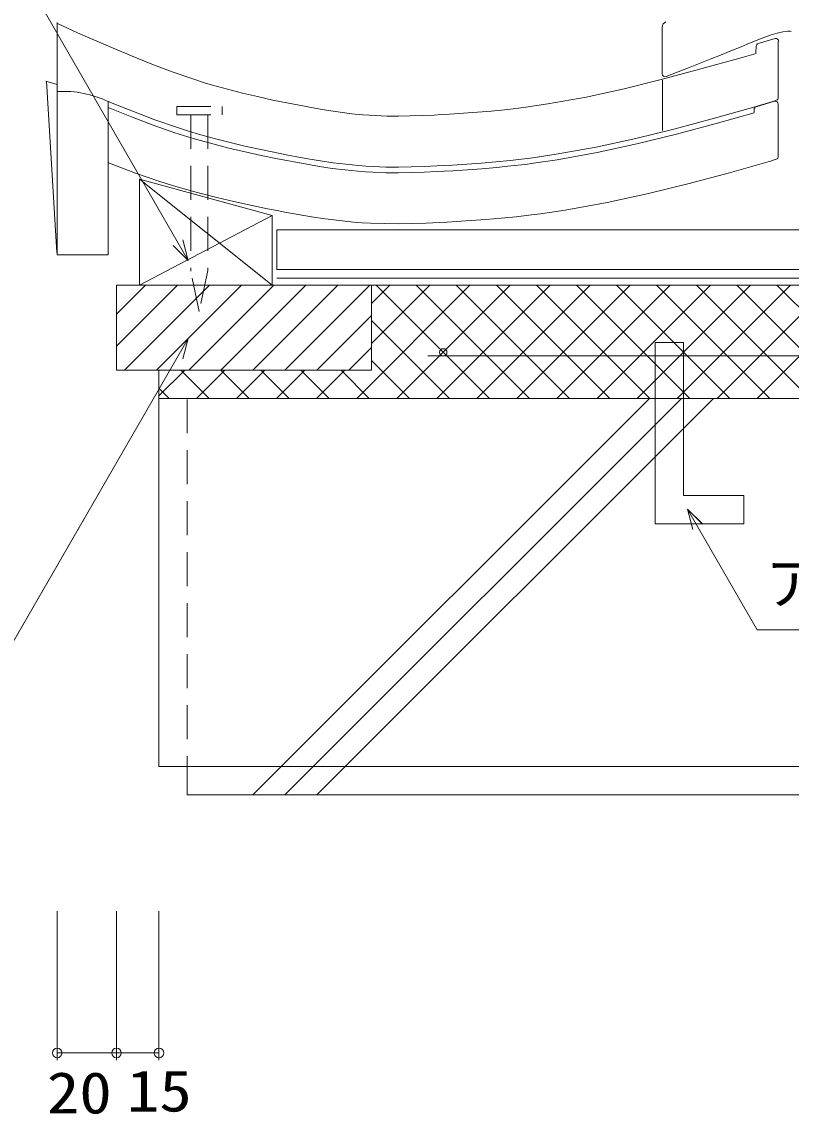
# Model space of a CAD drawing. Units: millimetres, scale not verified. Extents: x -680 to 680, y -301 to 318.
# Drawn here: x -355.7 to -84.1, y -266.8 to 118.9 of the extents above; entities that cross this region are included whole.
import ezdxf
from ezdxf.enums import TextEntityAlignment as Align

# ---------------------------------------------------------------- set-up
doc = ezdxf.new("R2010")
doc.units = ezdxf.units.MM
doc.header["$LTSCALE"] = 10
doc.linetypes.add('DASHED1', pattern=[1.8, 1.2, -0.6])
doc.linetypes.add('DASHED3', pattern=[4, 3, -1])
for name, color, linetype, lineweight in [('0-0_LAYER001', 4, 'Continuous', 18), ('0-1_LAYER004', 7, 'Continuous', 18), ('0-2_LAYER005', 7, 'Continuous', 18), ('0-3_LAYER006', 1, 'Continuous', 18)]:
    doc.layers.add(name, color=color, linetype=linetype, lineweight=lineweight)
doc.styles.add('ＭＳ ゴシック', font='')
doc.styles.get('ＭＳ ゴシック').set_extended_font_data('MS Gothic')

msp = doc.modelspace()

# ---------------------------------------------------------------- linework, layer by layer
at = {"layer": '0-0_LAYER001'}
for p, q in [((-336.03, 115.07), (-343.38, 118.49)), ((-129.58, 117.07), (-129.58, 100.54)), ((-89.76, 112.99), (-95.72, 111.25)), ((-88.64, 92.18), (-88.64, 111.94)), ((-96.43, 110.32), (-96.52, 107.98)), ((-128.28, 99.59), (-121.89, 102.12)), ((-343.21, 96.76), (-347.19, 97.98)), ((-346.96, 98.03), (-343.33, 37.54)), ((-129.51, 98.32), (-129.51, 80.56)), ((-325.21, 90.77), (-325.21, 36.65)), ((-325.09, 90.78), (-323.86, 90.26)), ((-323.86, 90.26), (-316.31, 87.22)), ((-111.16, 84.94), (-97.29, 88.85)), ((-97.29, 88.85), (-90.54, 90.78)), ((-89.93, 90.87), (-96.46, 88.95)), ((-89.31, 91.23), (-90.53, 90.8)), ((-88.64, 71.35), (-88.64, 89.91)), ((-316.31, 87.22), (-308.71, 84.35)), ((-125.05, 81.2), (-111.16, 84.94)), ((-97.17, 88.02), (-97.21, 86.89)), ((-308.71, 84.35), (-301.04, 81.68)), ((-301.04, 81.68), (-296.56, 80.25)), ((-138.98, 77.76), (-125.05, 81.2)), ((-296.56, 80.25), (-293.33, 79.29)), ((-293.33, 79.29), (-287.75, 77.73)), ((-287.75, 77.73), (-282.12, 76.29)), ((-152.99, 74.7), (-138.98, 77.76)), ((-282.12, 76.29), (-276.47, 74.96)), ((-276.47, 74.96), (-270.78, 73.72)), ((-270.78, 73.72), (-265.08, 72.55)), ((-167.07, 72.16), (-152.99, 74.7)), ((-265.08, 72.55), (-261.77, 71.9)), ((-261.77, 71.9), (-259.19, 71.41)), ((-259.19, 71.41), (-254.74, 70.6)), ((-254.74, 70.6), (-250.28, 69.85)), ((-250.28, 69.85), (-245.82, 69.19)), ((-193.44, 69.07), (-188.36, 69.51)), ((-188.36, 69.51), (-183.28, 70.01)), ((-183.28, 70.01), (-178.22, 70.59)), ((-178.22, 70.59), (-175.29, 70.96)), ((-175.29, 70.96), (-167.07, 72.16)), ((-89.34, 70.39), (-91.15, 69.82)), ((-245.82, 69.19), (-241.34, 68.62)), ((-241.34, 68.62), (-236.86, 68.17)), ((-236.86, 68.17), (-234.26, 67.97)), ((-234.26, 67.97), (-231.66, 67.82)), ((-231.66, 67.82), (-227.18, 67.67)), ((-227.18, 67.67), (-222.69, 67.64)), ((-222.69, 67.64), (-218.2, 67.7)), ((-218.2, 67.7), (-213.7, 67.85)), ((-213.7, 67.85), (-209.21, 68.05)), ((-209.21, 68.05), (-206.6, 68.19)), ((-206.6, 68.19), (-203.64, 68.36)), ((-203.64, 68.36), (-198.54, 68.69)), ((-198.54, 68.69), (-193.44, 69.07))]:
    msp.add_line(p, q, dxfattribs=at)
at = {"layer": '0-0_LAYER001', "color": 2, "linetype": 'DASHED1'}
for p, q in [((-296.03, 86.08), (-296.03, 30.93)), ((-290.03, 86.08), (-290.03, 31.18)), ((-293.08, 16.67), (-296.03, 30.93)), ((-290.03, 31.18), (-293.08, 16.67)), ((-297.28, -14.37), (-297.28, -144.02))]:
    msp.add_line(p, q, dxfattribs=at)
at = {"layer": '0-0_LAYER001', "color": 2}
for p, q in [((-267.28, 50.51), (-314.14, 63.4)), ((-314.14, 63.4), (-314.14, 25.98)), ((-314.14, 63.4), (-267.28, 25.98)), ((-267.28, 50.51), (-314.14, 25.98)), ((-343.21, -247.66), (-343.21, -195.16)), ((-322.28, -247.66), (-322.28, -195.16)), ((-307.28, -247.66), (-307.28, -195.16)), ((-343.21, -245.16), (-322.28, -245.16)), ((-322.28, -245.16), (-307.28, -245.16))]:
    msp.add_line(p, q, dxfattribs=at)
at = {"layer": '0-0_LAYER001'}
for points in [[(-343.21, 118.64), (-343.21, 36.65), (-325.21, 36.65)], [(-336, 115.03), (-331.69, 113.16), (-324.31, 109.97), (-317.01, 106.9), (-309.76, 103.99), (-302.57, 101.27), (-295.35, 98.76), (-291.24, 97.45), (-288.33, 96.58), (-283.1, 95.12), (-277.83, 93.77), (-272.48, 92.51), (-267.06, 91.33), (-261.55, 90.2), (-258.36, 89.58), (-255.89, 89.11), (-251.64, 88.33), (-247.46, 87.63), (-243.35, 87.02), (-239.31, 86.5), (-235.28, 86.1), (-233.06, 85.93), (-230.84, 85.8), (-226.81, 85.67), (-222.76, 85.64), (-218.62, 85.7), (-214.4, 85.84), (-210.1, 86.03), (-207.6, 86.17), (-204.74, 86.33), (-199.79, 86.65), (-194.88, 87.01), (-190.02, 87.43), (-185.19, 87.91), (-180.37, 88.46), (-177.72, 88.8), (-169.97, 89.93), (-156.5, 92.36), (-143.06, 95.29), (-129.55, 98.63)], [(-121.85, 102.14), (-119.8, 102.94), (-116.25, 104.34), (-112.68, 105.75), (-109.08, 107.19), (-105.44, 108.65), (-101.79, 110.14), (-99.64, 111.02), (-97.63, 111.86), (-94.38, 113.18), (-91.5, 114.24), (-89.04, 114.99), (-87.05, 115.43), (-85.28, 115.62), (-84.6, 115.62), (-84.67, 115.62), (-84.06, 115.56)], [(-129.55, 98.63), (-115.94, 102.29), (-102.22, 106.16), (-96.46, 107.81)], [(-97.2, 86.79), (-110.63, 83.01), (-124.55, 79.27), (-138.53, 75.81), (-152.6, 72.74), (-166.75, 70.19), (-175.02, 68.98), (-177.98, 68.61), (-183.07, 68.03), (-188.17, 67.52), (-193.28, 67.08), (-198.4, 66.7), (-203.52, 66.37), (-206.49, 66.2), (-209.11, 66.06), (-213.62, 65.85), (-218.15, 65.7), (-222.68, 65.64), (-227.22, 65.67), (-231.75, 65.82), (-234.39, 65.97), (-237.04, 66.18), (-241.57, 66.63), (-246.09, 67.2), (-250.6, 67.88), (-255.09, 68.63), (-259.56, 69.45), (-262.15, 69.94), (-265.47, 70.59), (-271.2, 71.76), (-276.91, 73.01), (-282.6, 74.35), (-288.26, 75.8), (-293.89, 77.37), (-297.15, 78.34), (-301.67, 79.79), (-309.39, 82.47), (-317.04, 85.36), (-324.62, 88.41), (-324.99, 88.57)], [(-91.21, 69.78), (-91.82, 69.61), (-105.85, 65.65), (-120.05, 61.84), (-134.45, 58.27), (-149.08, 55.09), (-163.85, 52.42), (-172.58, 51.15), (-175.82, 50.74), (-181.16, 50.13), (-186.51, 49.59), (-191.84, 49.14), (-197.15, 48.74), (-202.42, 48.4), (-205.49, 48.22), (-208.22, 48.08), (-212.92, 47.86), (-217.73, 47.71), (-222.62, 47.64), (-227.59, 47.67), (-232.57, 47.84), (-235.59, 48.01), (-238.62, 48.24), (-243.6, 48.74), (-248.56, 49.37), (-253.42, 50.1), (-258.19, 50.9), (-262.85, 51.75), (-265.56, 52.27), (-269.01, 52.94), (-274.92, 54.15), (-280.89, 55.46), (-286.89, 56.87), (-292.91, 58.41), (-298.89, 60.07), (-302.46, 61.14), (-307.36, 62.71), (-315.53, 65.54), (-323.58, 68.59), (-325, 69.16)]]:
    msp.add_lwpolyline(points, dxfattribs=at)
at = {"layer": '0-0_LAYER001', "color": 2, "linetype": 'DASHED1'}
for points in [[(-301.03, 89.08), (-285.03, 89.08), (-285.03, 86.08)], [(-301.03, 89.08), (-301.03, 86.08), (-285.03, 86.08)]]:
    msp.add_lwpolyline(points, dxfattribs=at)
at = {"layer": '0-0_LAYER001', "color": 2}
for centre in [(-343.21, -245.16), (-322.28, -245.16), (-322.28, -245.16), (-307.28, -245.16)]:
    msp.add_circle(centre, 1.7, dxfattribs=at)
at = {"layer": '0-0_LAYER001'}
for centre, radius, start, end in [((-127.58, 117.07), 2, 111.749, 180), ((-89.48, 112.03), 1, 358, 106.2995), ((-95.44, 110.29), 1, 106.2995, 178), ((-128.64, 100.52), 1, 179.5, 291.5317), ((-341.15, 57.44), 36.95, 64.4392, 92.8979), ((-96.18, 87.99), 1, 106.3578, 178), ((-89.64, 89.91), 1, 0, 106.3578), ((-89.64, 92.18), 1, 289.2796, 0), ((-89.64, 71.35), 1, 287.6538, 0)]:
    msp.add_arc(centre, radius, start, end, dxfattribs=at)
at = {"layer": '0-1_LAYER004'}
for p, q in [((-314.14, 63.4), (-314.14, 25.98)), ((-265.62, 45.46), (-265.62, 31.46)), ((-265.62, 45.46), (679.74, 45.46)), ((-296.95, 34.7), (-302.25, 40)), ((679.74, 31.46), (-265.62, 31.46)), ((-265.62, 28.46), (679.74, 28.46)), ((679.33, 25.98), (-232.85, 25.98)), ((-296.95, 7.14), (-433.74, -229.78)), ((-296.95, 7.14), (-302.25, 1.83)), ((-296.95, 7.14), (-298.89, -0.11)), ((-307.28, -144.02), (-307.28, -4.02)), ((-307.28, -14.02), (679.74, -14.02)), ((-274.14, -154.02), (-134.14, -14.02)), ((-122.83, -14.02), (-262.83, -154.02)), ((-251.51, -154.02), (-111.51, -14.02)), ((-120.7, -53.1), (-118.76, -60.35)), ((-120.7, -53.1), (-115.45, -58.36)), ((-120.7, -53.1), (-96.07, -95.76)), ((-96.07, -95.76), (-20.43, -95.76)), ((-297.28, -144.02), (-307.28, -144.02)), ((679.74, -144.02), (-297.28, -144.02)), ((-343.21, -246.86), (-343.21, -195.16)), ((-322.28, -195.16), (-322.28, -246.86)), ((-307.28, -195.16), (-307.28, -245.16))]:
    msp.add_line(p, q, dxfattribs=at)
at = {"layer": '0-1_LAYER004', "color": 2}
for p, q in [((-267.28, 50.51), (-267.28, 25.98)), ((-265.62, 45.46), (-265.62, 31.46)), ((-265.62, 31.46), (679.74, 31.46)), ((-322.28, 4.43), (-300.73, 25.98)), ((-322.28, 15.75), (-312.05, 25.98)), ((-319.42, -4.02), (-289.42, 25.98)), ((-308.11, -4.02), (-278.11, 25.98)), ((-296.79, -4.02), (-266.79, 25.98)), ((-285.48, -4.02), (-255.48, 25.98)), ((-274.17, -4.02), (-244.17, 25.98)), ((-262.85, -4.02), (-232.85, 25.98)), ((-232.28, 25.98), (679.74, 25.98)), ((-251.54, -4.02), (-232.28, 15.24)), ((-240.22, -4.02), (-232.28, 3.92)), ((-307.28, -4.02), (-307.28, -144.02)), ((-134.14, -14.02), (-274.14, -154.02)), ((-122.83, -14.02), (-262.83, -154.02)), ((-111.51, -14.02), (-251.51, -154.02))]:
    msp.add_line(p, q, dxfattribs=at)
at = {"layer": '0-1_LAYER004', "color": 2, "linetype": 'DASHED3'}
msp.add_line((-265.62, 28.46), (679.74, 28.46), dxfattribs=at)
at = {"layer": '0-1_LAYER004', "color": 3}
for p, q in [((-322.28, 25.98), (-322.28, -4.02)), ((-232.28, 25.98), (-322.28, 25.98)), ((-232.28, 25.98), (-232.28, -4.02)), ((-212.38, 0.98), (679.74, 0.98)), ((-232.28, -4.02), (-322.28, -4.02))]:
    msp.add_line(p, q, dxfattribs=at)
at = {"layer": '0-1_LAYER004', "color": 2, "linetype": 'DASHED1'}
for p, q in [((-122.13, 5.66), (-132.13, 5.66)), ((-132.13, 5.66), (-132.13, -58.36)), ((-122.13, 5.66), (-122.13, -48.36)), ((-122.13, -48.36), (-100.76, -48.36)), ((-100.76, -48.36), (-100.76, -58.36)), ((-132.13, -58.36), (-100.76, -58.36)), ((-297.28, -144.02), (679.74, -144.02))]:
    msp.add_line(p, q, dxfattribs=at)
at = {"layer": '0-1_LAYER004'}
for points in [[(-385.58, 188.21), (-296.95, 34.7), (-298.89, 41.94)], [(-267.28, 25.98), (-314.14, 63.4), (-267.28, 50.51), (-314.14, 25.98)], [(-267.28, 50.51), (-267.28, 25.98), (-267.28, 50.51)], [(-297.28, -144.02), (-297.28, -154.02), (679.74, -154.02)], [(-343.21, -245.16), (-307.28, -245.16), (-307.28, -246.86)]]:
    msp.add_lwpolyline(points, dxfattribs=at)
msp.add_lwpolyline([(-132.13, 5.66), (-122.13, 5.66), (-122.13, -48.36), (-100.76, -48.36), (-100.76, -58.36), (-132.13, -58.36)], close=True, dxfattribs=at)
at = {"layer": '0-1_LAYER004', "color": 2}
for points in [[(-118.76, -60.35), (-120.7, -53.1), (-115.4, -58.4)], [(-120.7, -53.1), (-96.07, -95.76), (-36.07, -95.76)], [(-307.28, -144.02), (-297.28, -144.02), (-297.28, -154.02), (679.74, -154.02)]]:
    msp.add_lwpolyline(points, dxfattribs=at)
at = {"layer": '0-1_LAYER004', "color": 3}
msp.add_circle((-206.9, 2.21), 1.3, dxfattribs=at)
at = {"layer": '0-2_LAYER005', "color": 2}
for points in [[(-296.95, 34.7), (-385.58, 188.21), (-637.67, 188.21)], [(-298.89, 41.94), (-296.95, 34.7), (-302.25, 40)], [(-296.95, 7.14), (-433.74, -229.78), (-679.74, -229.78)], [(-302.25, 1.83), (-296.95, 7.14), (-298.89, -0.11)]]:
    msp.add_lwpolyline(points, dxfattribs=at)
at = {"layer": '0-3_LAYER006', "color": 2}
for p, q in [((-265.62, 45.46), (679.74, 45.46)), ((-307.28, -14.02), (679.74, -14.02))]:
    msp.add_line(p, q, dxfattribs=at)
at = {"layer": '0-3_LAYER006'}
for p, q in [((-237.48, -14.02), (-197.48, 25.98)), ((-232.28, 5.32), (-211.62, 25.98)), ((-232.28, 19.46), (-225.76, 25.98)), ((-230.6, 25.98), (-190.6, -14.02)), ((-223.34, -14.02), (-183.34, 25.98)), ((-216.46, 25.98), (-176.46, -14.02)), ((-209.2, -14.02), (-169.2, 25.98)), ((-202.31, 25.98), (-162.31, -14.02)), ((-195.05, -14.02), (-155.05, 25.98)), ((-188.17, 25.98), (-148.17, -14.02)), ((-180.91, -14.02), (-140.91, 25.98)), ((-174.03, 25.98), (-134.03, -14.02)), ((-166.77, -14.02), (-126.77, 25.98)), ((-159.89, 25.98), (-119.89, -14.02)), ((-152.63, -14.02), (-112.63, 25.98)), ((-145.74, 25.98), (-105.74, -14.02)), ((-138.48, -14.02), (-98.48, 25.98)), ((-131.6, 25.98), (-91.6, -14.02)), ((-124.34, -14.02), (-84.34, 25.98)), ((-117.46, 25.98), (-77.46, -14.02)), ((-110.2, -14.02), (-70.2, 25.98)), ((-103.32, 25.98), (-63.32, -14.02)), ((-96.06, -14.02), (-56.06, 25.98)), ((-89.18, 25.98), (-49.18, -14.02)), ((-232.28, 13.52), (-204.74, -14.02)), ((-232.28, -0.62), (-218.88, -14.02)), ((-307.28, -13.11), (-298.19, -4.02)), ((-299.59, -4.02), (-289.59, -14.02)), ((-294.05, -14.02), (-284.05, -4.02)), ((-285.45, -4.02), (-275.45, -14.02)), ((-279.91, -14.02), (-269.91, -4.02)), ((-271.31, -4.02), (-261.31, -14.02)), ((-265.76, -14.02), (-255.76, -4.02)), ((-257.17, -4.02), (-247.17, -14.02)), ((-251.62, -14.02), (-241.62, -4.02)), ((-243.02, -4.02), (-233.02, -14.02)), ((-307.28, -10.47), (-303.73, -14.02))]:
    msp.add_line(p, q, dxfattribs=at)

# ---------------------------------------------------------------- texts
at = {"layer": '0-2_LAYER005', "style": 'ＭＳ ゴシック'}
for s, width, p in [('アンカー', 1.05, (-93.23, -91.04)), ('20', 1.15, (-346.88, -270.94)), ('15', 1.15, (-318.62, -270.25))]:
    msp.add_text(s, height=14.66, dxfattribs=dict(at, width=width)).set_placement(p, align=Align.BOTTOM_LEFT)

doc.saveas('drawing.dxf')
